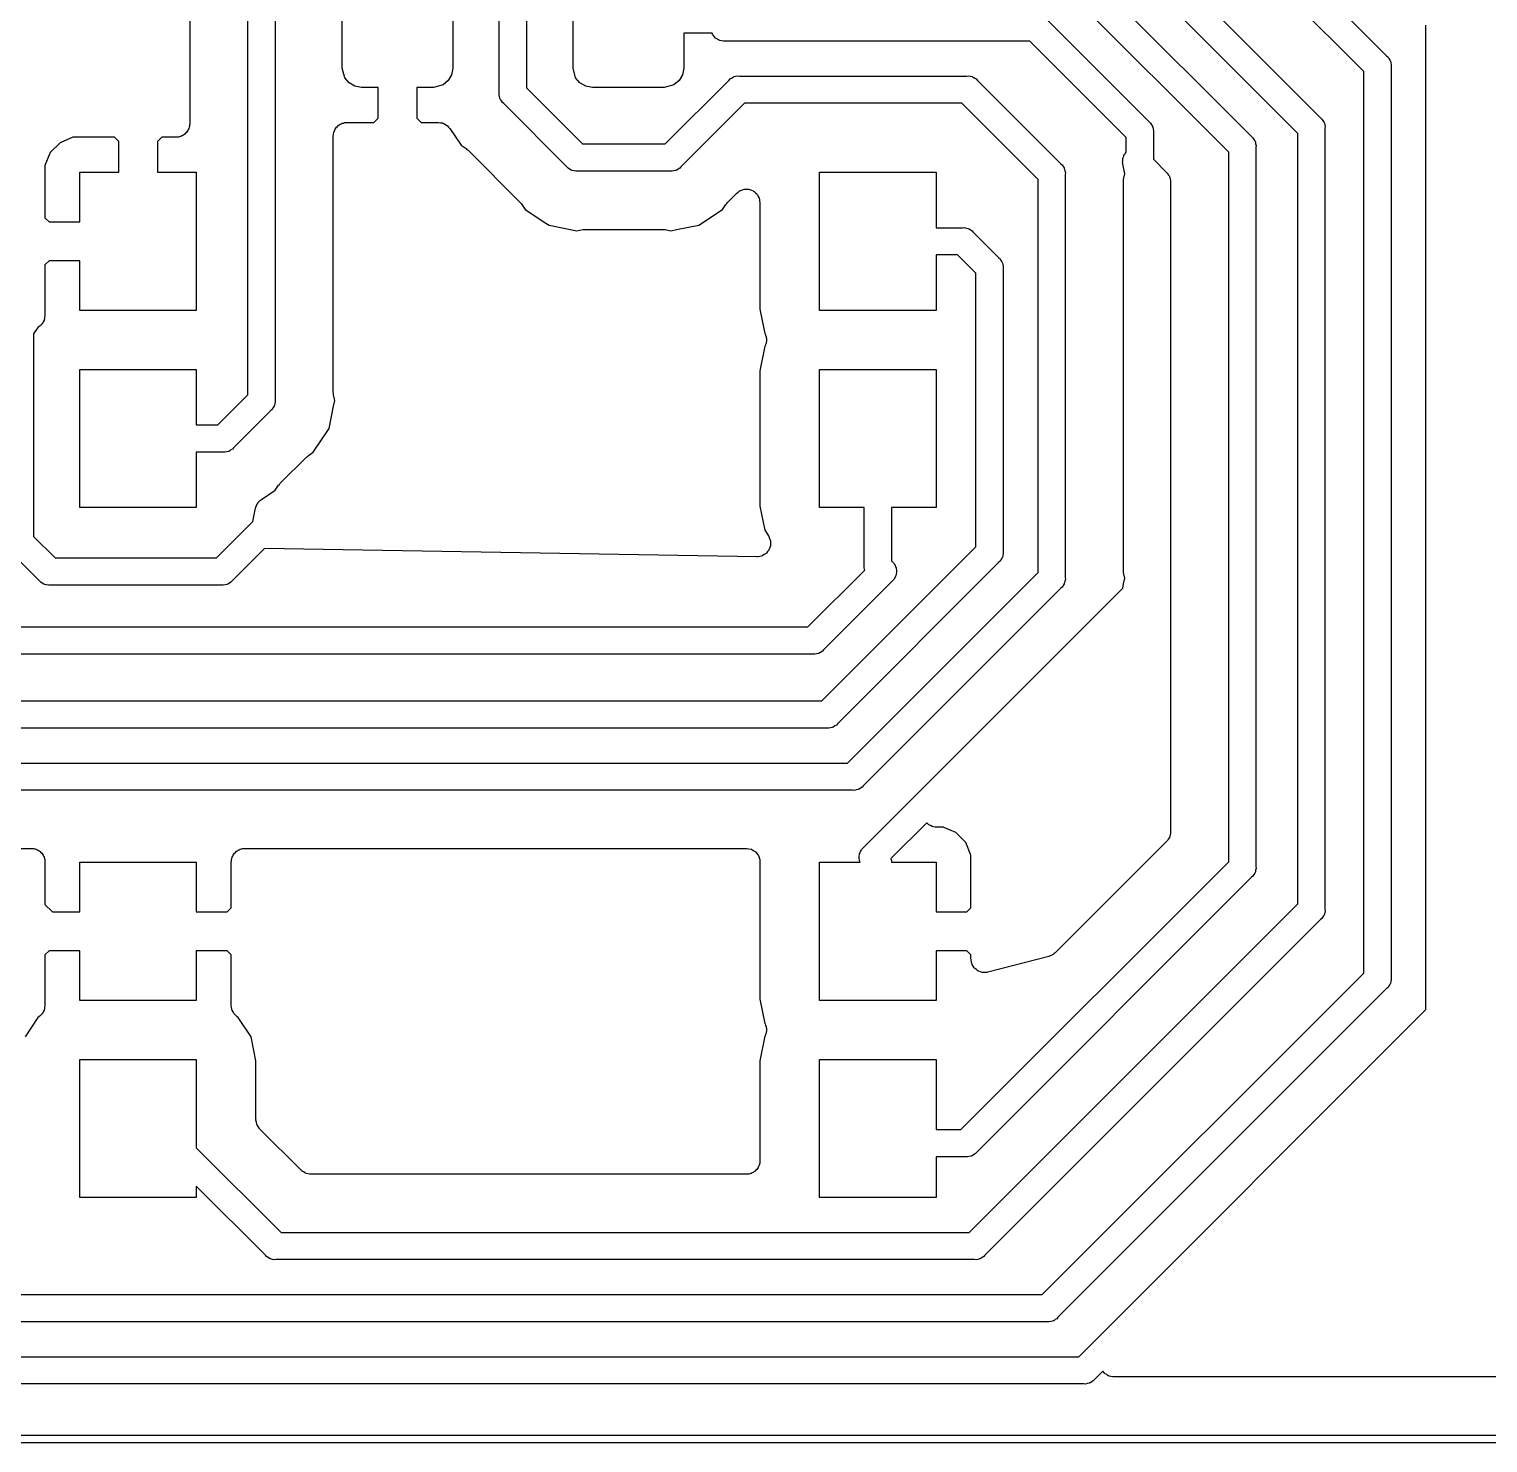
# Model space of a CAD drawing. Extents: x 81 to 161, y -172 to -32.
# Drawn here: x 113.4 to 132.19, y -172.13 to -153.92 of the extents above; entities that cross this region are included whole.
import ezdxf

# ---------------------------------------------------------------- set-up
doc = ezdxf.new("R2010")
doc.units = 0
doc.header["$MEASUREMENT"] = 0
doc.layers.add('BLACK', color=7, linetype='CONTINUOUS')

msp = doc.modelspace()

# ---------------------------------------------------------------- linework, layer by layer
at = {"layer": 'BLACK', "linetype": 'CONTINUOUS'}
for p, q in [((119.459, -154.742), (119.459, -143.391)), ((119.809, -143.455), (119.809, -154.677)), ((116.221, -157.719), (116.221, -152.281)), ((116.57, -152.345), (116.57, -158.697)), ((115.471, -152.518), (115.471, -155.139)), ((129.398, -152.772), (130.89, -154.265)), ((126.825, -152.98), (129.15, -155.305)), ((127.973, -152.997), (130.039, -155.063)), ((130.597, -154.466), (129.104, -152.974)), ((117.434, -154.422), (117.434, -153.172)), ((118.859, -153.172), (118.859, -154.422)), ((120.409, -154.422), (120.409, -153.172)), ((128.857, -155.507), (126.624, -153.273)), ((129.746, -155.264), (127.68, -153.198)), ((126.494, -153.78), (127.829, -155.115)), ((131.397, -166.552), (131.397, -153.869)), ((122.199, -153.972), (121.834, -153.972)), ((121.834, -153.972), (121.834, -154.422)), ((122.205, -153.987), (122.199, -153.972)), ((122.244, -154.035), (122.205, -153.987)), ((122.298, -154.065), (122.244, -154.035)), ((122.343, -154.074), (122.298, -154.065)), ((122.532, -154.074), (122.343, -154.074)), ((122.54, -154.076), (122.532, -154.074)), ((122.563, -154.074), (122.54, -154.076)), ((126.292, -154.074), (122.563, -154.074)), ((127.536, -155.317), (126.292, -154.074)), ((130.89, -154.265), (130.908, -154.28)), ((130.908, -154.28), (130.92, -154.3)), ((117.467, -154.547), (117.434, -154.422)), ((118.859, -154.422), (118.844, -154.508)), ((120.442, -154.547), (120.409, -154.422)), ((121.834, -154.422), (121.819, -154.508)), ((130.597, -166.082), (130.597, -154.466)), ((130.92, -154.3), (130.933, -154.319)), ((130.933, -154.319), (130.935, -154.326)), ((130.935, -154.326), (130.939, -154.333)), ((130.939, -154.333), (130.943, -154.356)), ((130.943, -154.356), (130.949, -154.379)), ((130.949, -154.379), (130.947, -154.402)), ((130.947, -154.402), (130.947, -166.146)), ((117.523, -154.614), (117.467, -154.547)), ((117.598, -154.657), (117.523, -154.614)), ((117.684, -154.672), (117.598, -154.657)), ((118.734, -154.639), (118.609, -154.672)), ((118.801, -154.583), (118.734, -154.639)), ((118.844, -154.508), (118.801, -154.583)), ((120.498, -154.614), (120.442, -154.547)), ((120.573, -154.657), (120.498, -154.614)), ((120.659, -154.672), (120.573, -154.657)), ((121.709, -154.639), (121.584, -154.672)), ((121.596, -155.4), (122.416, -154.58)), ((121.776, -154.583), (121.709, -154.639)), ((121.819, -154.508), (121.776, -154.583)), ((122.416, -154.58), (122.431, -154.562)), ((122.431, -154.562), (122.451, -154.551)), ((122.451, -154.551), (122.47, -154.537)), ((122.47, -154.537), (122.477, -154.535)), ((122.477, -154.535), (122.484, -154.532)), ((122.484, -154.532), (122.507, -154.528)), ((122.507, -154.528), (122.529, -154.522)), ((122.529, -154.522), (122.553, -154.524)), ((122.553, -154.524), (125.481, -154.524)), ((125.481, -154.524), (125.504, -154.522)), ((125.504, -154.522), (125.526, -154.528)), ((125.526, -154.528), (125.549, -154.532)), ((125.549, -154.532), (125.556, -154.535)), ((125.556, -154.535), (125.564, -154.537)), ((125.564, -154.537), (125.583, -154.551)), ((125.583, -154.551), (125.603, -154.562)), ((125.603, -154.562), (125.618, -154.58)), ((125.618, -154.58), (126.692, -155.655)), ((117.896, -154.672), (117.684, -154.672)), ((117.896, -155.068), (117.896, -154.672)), ((118.609, -154.672), (118.396, -154.672)), ((118.396, -154.672), (118.396, -155.068)), ((119.457, -154.765), (119.459, -154.742)), ((119.463, -154.787), (119.457, -154.765)), ((119.467, -154.81), (119.463, -154.787)), ((119.471, -154.817), (119.467, -154.81)), ((119.473, -154.825), (119.471, -154.817)), ((119.486, -154.844), (119.473, -154.825)), ((119.498, -154.864), (119.486, -154.844)), ((119.809, -154.677), (120.532, -155.4)), ((121.584, -154.672), (120.659, -154.672)), ((119.516, -154.879), (119.498, -154.864)), ((120.33, -155.693), (119.516, -154.879)), ((122.617, -154.874), (121.798, -155.693)), ((125.416, -154.874), (122.617, -154.874)), ((126.399, -155.856), (125.416, -154.874)), ((115.452, -155.213), (115.447, -155.227)), ((115.46, -155.199), (115.452, -155.213)), ((115.463, -155.184), (115.46, -155.199)), ((115.468, -155.17), (115.463, -155.184)), ((115.471, -155.139), (115.468, -155.155)), ((115.468, -155.155), (115.468, -155.17)), ((117.339, -155.224), (117.344, -155.209)), ((117.344, -155.209), (117.354, -155.198)), ((117.354, -155.198), (117.361, -155.185)), ((117.361, -155.185), (117.373, -155.175)), ((117.373, -155.175), (117.383, -155.163)), ((117.383, -155.163), (117.396, -155.155)), ((117.396, -155.155), (117.408, -155.145)), ((117.408, -155.145), (117.422, -155.14)), ((117.422, -155.14), (117.436, -155.133)), ((117.436, -155.133), (117.451, -155.13)), ((117.451, -155.13), (117.465, -155.125)), ((117.465, -155.125), (117.48, -155.125)), ((117.48, -155.125), (117.495, -155.122)), ((117.495, -155.122), (117.843, -155.122)), ((117.843, -155.122), (117.896, -155.068)), ((118.396, -155.068), (118.45, -155.122)), ((118.45, -155.122), (118.677, -155.122)), ((118.677, -155.122), (118.701, -155.126)), ((118.701, -155.126), (118.726, -155.129)), ((118.726, -155.129), (118.731, -155.132)), ((118.731, -155.132), (118.737, -155.133)), ((118.737, -155.133), (118.758, -155.145)), ((118.758, -155.145), (118.78, -155.156)), ((118.78, -155.156), (118.784, -155.16)), ((118.784, -155.16), (118.789, -155.163)), ((118.789, -155.163), (118.805, -155.182)), ((118.805, -155.182), (118.822, -155.2)), ((118.822, -155.2), (118.967, -155.416)), ((127.829, -155.115), (127.847, -155.13)), ((127.847, -155.13), (127.859, -155.151)), ((127.859, -155.151), (127.872, -155.17)), ((127.872, -155.17), (127.874, -155.177)), ((127.874, -155.177), (127.878, -155.184)), ((127.878, -155.184), (127.882, -155.207)), ((127.882, -155.207), (127.888, -155.229)), ((130.039, -155.063), (130.057, -155.078)), ((130.057, -155.078), (130.069, -155.098)), ((130.069, -155.098), (130.082, -155.117)), ((130.082, -155.117), (130.084, -155.124)), ((130.084, -155.124), (130.088, -155.131)), ((130.088, -155.131), (130.092, -155.154)), ((130.092, -155.154), (130.098, -155.176)), ((130.098, -155.176), (130.096, -155.199)), ((130.096, -155.199), (130.096, -165.256)), ((113.801, -155.383), (113.674, -155.51)), ((113.966, -155.314), (113.801, -155.383)), ((114.502, -155.314), (113.966, -155.314)), ((114.555, -155.368), (114.502, -155.314)), ((114.555, -155.764), (114.555, -155.368)), ((115.109, -155.314), (115.055, -155.368)), ((115.055, -155.368), (115.055, -155.764)), ((115.296, -155.314), (115.109, -155.314)), ((115.311, -155.312), (115.296, -155.314)), ((115.326, -155.312), (115.311, -155.312)), ((115.34, -155.307), (115.326, -155.312)), ((115.355, -155.304), (115.34, -155.307)), ((115.369, -155.296), (115.355, -155.304)), ((115.383, -155.291), (115.369, -155.296)), ((115.395, -155.281), (115.383, -155.291)), ((115.408, -155.274), (115.395, -155.281)), ((115.418, -155.262), (115.408, -155.274)), ((115.43, -155.252), (115.418, -155.262)), ((115.437, -155.239), (115.43, -155.252)), ((115.447, -155.227), (115.437, -155.239)), ((117.32, -155.297), (117.323, -155.282)), ((117.32, -158.596), (117.32, -155.297)), ((117.323, -155.267), (117.328, -155.252)), ((117.323, -155.282), (117.323, -155.267)), ((117.328, -155.252), (117.331, -155.237)), ((117.331, -155.237), (117.339, -155.224)), ((120.532, -155.4), (121.596, -155.4)), ((127.536, -155.504), (127.536, -155.317)), ((127.888, -155.229), (127.886, -155.252)), ((127.886, -155.252), (127.886, -155.596)), ((129.15, -155.305), (129.168, -155.32)), ((129.168, -155.32), (129.18, -155.34)), ((129.18, -155.34), (129.193, -155.359)), ((129.193, -155.359), (129.195, -155.367)), ((129.195, -155.367), (129.199, -155.373)), ((129.199, -155.373), (129.203, -155.396)), ((129.203, -155.396), (129.209, -155.419)), ((129.746, -165.192), (129.746, -155.264)), ((113.674, -155.51), (113.605, -155.675)), ((118.967, -155.416), (119.03, -155.458)), ((119.03, -155.458), (119.042, -155.47)), ((119.042, -155.47), (119.057, -155.48)), ((119.057, -155.48), (119.729, -156.152)), ((127.49, -155.594), (127.493, -155.585)), ((127.491, -155.615), (127.49, -155.594)), ((127.493, -155.585), (127.494, -155.576)), ((127.494, -155.576), (127.503, -155.557)), ((127.503, -155.557), (127.51, -155.537)), ((127.51, -155.537), (127.516, -155.529)), ((127.516, -155.529), (127.52, -155.521)), ((127.52, -155.521), (127.535, -155.506)), ((127.535, -155.506), (127.536, -155.504)), ((127.886, -155.596), (128.056, -155.766)), ((128.857, -164.647), (128.857, -155.507)), ((129.209, -155.419), (129.207, -155.442)), ((129.207, -155.442), (129.207, -164.711)), ((113.605, -155.675), (113.605, -156.351)), ((114.055, -156.404), (114.055, -155.764)), ((114.055, -155.764), (114.555, -155.764)), ((115.055, -155.764), (115.555, -155.764)), ((115.555, -155.764), (115.555, -157.544)), ((120.345, -155.711), (120.33, -155.693)), ((120.365, -155.723), (120.345, -155.711)), ((120.384, -155.736), (120.365, -155.723)), ((120.392, -155.738), (120.384, -155.736)), ((120.399, -155.742), (120.392, -155.738)), ((120.422, -155.746), (120.399, -155.742)), ((120.444, -155.752), (120.422, -155.746)), ((120.467, -155.75), (120.444, -155.752)), ((121.661, -155.75), (120.467, -155.75)), ((121.684, -155.752), (121.661, -155.75)), ((121.706, -155.746), (121.684, -155.752)), ((121.729, -155.742), (121.706, -155.746)), ((121.736, -155.738), (121.729, -155.742)), ((121.744, -155.736), (121.736, -155.738)), ((121.763, -155.723), (121.744, -155.736)), ((121.783, -155.711), (121.763, -155.723)), ((121.798, -155.693), (121.783, -155.711)), ((123.585, -157.544), (123.585, -155.764)), ((123.585, -155.764), (125.085, -155.764)), ((125.085, -155.764), (125.085, -156.48)), ((126.692, -155.655), (126.71, -155.67)), ((126.71, -155.67), (126.722, -155.69)), ((126.722, -155.69), (126.735, -155.709)), ((126.735, -155.709), (126.737, -155.716)), ((126.737, -155.716), (126.741, -155.723)), ((126.741, -155.723), (126.745, -155.746)), ((126.745, -155.746), (126.751, -155.769)), ((126.751, -155.769), (126.749, -155.792)), ((127.489, -155.636), (127.491, -155.615)), ((127.491, -155.646), (127.489, -155.636)), ((127.491, -155.655), (127.491, -155.646)), ((127.517, -155.784), (127.491, -155.655)), ((127.502, -155.858), (127.517, -155.784)), ((128.056, -155.766), (128.06, -155.772)), ((128.06, -155.772), (128.066, -155.777)), ((128.066, -155.777), (128.077, -155.797)), ((126.399, -160.922), (126.399, -155.856)), ((126.749, -155.792), (126.749, -160.987)), ((127.499, -155.892), (127.502, -155.875)), ((127.499, -160.886), (127.499, -155.892)), ((127.502, -155.875), (127.502, -155.858)), ((128.077, -155.797), (128.091, -155.816)), ((128.091, -155.816), (128.093, -155.823)), ((128.093, -155.823), (128.096, -155.83)), ((128.096, -155.83), (128.1, -155.853)), ((128.1, -155.853), (128.106, -155.875)), ((128.106, -155.875), (128.106, -155.882)), ((128.106, -155.882), (128.107, -155.89)), ((128.107, -155.89), (128.107, -164.263)), ((119.729, -156.152), (119.739, -156.167)), ((122.389, -156.167), (122.399, -156.152)), ((122.399, -156.152), (122.519, -156.033)), ((122.519, -156.033), (122.537, -156.02)), ((122.537, -156.02), (122.555, -156.005)), ((122.555, -156.005), (122.562, -156.003)), ((122.562, -156.003), (122.568, -155.998)), ((122.568, -155.998), (122.591, -155.992)), ((122.591, -155.992), (122.612, -155.984)), ((122.612, -155.984), (122.62, -155.984)), ((122.62, -155.984), (122.627, -155.982)), ((122.627, -155.982), (122.65, -155.984)), ((122.65, -155.984), (122.673, -155.984)), ((122.673, -155.984), (122.68, -155.987)), ((122.68, -155.987), (122.688, -155.988)), ((122.688, -155.988), (122.708, -155.997)), ((122.708, -155.997), (122.73, -156.005)), ((122.73, -156.005), (122.736, -156.01)), ((122.736, -156.01), (122.743, -156.013)), ((122.743, -156.013), (122.759, -156.03)), ((122.759, -156.03), (122.776, -156.044)), ((122.776, -156.044), (122.78, -156.051)), ((122.78, -156.051), (122.786, -156.056)), ((122.786, -156.056), (122.795, -156.077)), ((122.795, -156.077), (122.807, -156.097)), ((122.807, -156.097), (122.808, -156.104)), ((122.808, -156.104), (122.811, -156.111)), ((122.811, -156.111), (122.813, -156.134)), ((122.813, -156.134), (122.817, -156.157)), ((122.817, -156.157), (122.817, -157.527)), ((119.739, -156.167), (119.751, -156.179)), ((119.751, -156.179), (119.793, -156.242)), ((119.793, -156.242), (120.057, -156.418)), ((122.029, -156.446), (122.335, -156.242)), ((122.335, -156.242), (122.377, -156.179)), ((122.377, -156.179), (122.389, -156.167)), ((113.605, -156.351), (113.659, -156.404)), ((113.659, -156.404), (114.055, -156.404)), ((120.057, -156.418), (120.099, -156.446)), ((120.099, -156.446), (120.459, -156.518)), ((120.459, -156.518), (120.534, -156.503)), ((120.534, -156.503), (120.551, -156.503)), ((120.551, -156.503), (120.568, -156.5)), ((120.568, -156.5), (121.56, -156.5)), ((121.56, -156.5), (121.577, -156.503)), ((121.577, -156.503), (121.594, -156.503)), ((121.594, -156.503), (121.668, -156.518)), ((121.668, -156.518), (121.743, -156.503)), ((121.743, -156.503), (122.029, -156.446)), ((125.085, -156.48), (125.428, -156.48)), ((125.428, -156.48), (125.451, -156.477)), ((125.451, -156.477), (125.473, -156.483)), ((125.473, -156.483), (125.496, -156.488)), ((125.496, -156.488), (125.503, -156.491)), ((125.503, -156.491), (125.511, -156.493)), ((125.511, -156.493), (125.53, -156.507)), ((125.53, -156.507), (125.55, -156.518)), ((125.55, -156.518), (125.565, -156.536)), ((125.565, -156.536), (125.892, -156.864)), ((113.659, -156.904), (113.605, -156.958)), ((114.055, -156.904), (113.659, -156.904)), ((114.055, -157.544), (114.055, -156.904)), ((125.363, -156.829), (125.085, -156.829)), ((125.085, -156.829), (125.085, -157.544)), ((125.599, -157.065), (125.363, -156.829)), ((125.892, -156.864), (125.91, -156.879)), ((125.91, -156.879), (125.922, -156.899)), ((125.922, -156.899), (125.935, -156.918)), ((113.605, -156.958), (113.605, -157.61)), ((125.599, -160.59), (125.599, -157.065)), ((125.935, -156.918), (125.937, -156.925)), ((125.937, -156.925), (125.941, -156.932)), ((125.941, -156.932), (125.945, -156.955)), ((125.945, -156.955), (125.951, -156.978)), ((125.951, -156.978), (125.949, -157.001)), ((125.949, -157.001), (125.949, -160.655)), ((113.596, -157.664), (113.595, -157.669)), ((113.599, -157.659), (113.596, -157.664)), ((113.601, -157.634), (113.599, -157.659)), ((113.605, -157.61), (113.601, -157.634)), ((115.555, -157.544), (114.055, -157.544)), ((122.817, -157.527), (122.88, -157.842)), ((125.085, -157.544), (123.585, -157.544)), ((113.515, -157.764), (113.459, -157.847)), ((113.459, -157.847), (113.459, -160.456)), ((113.528, -157.755), (113.515, -157.764)), ((113.546, -157.738), (113.528, -157.755)), ((113.565, -157.722), (113.546, -157.738)), ((113.567, -157.717), (113.565, -157.722)), ((113.572, -157.713), (113.567, -157.717)), ((113.583, -157.691), (113.572, -157.713)), ((113.595, -157.669), (113.583, -157.691)), ((116.221, -157.958), (116.221, -157.719)), ((116.221, -157.719), (116.221, -157.719)), ((122.88, -157.842), (122.884, -157.847)), ((122.884, -157.847), (122.889, -157.865)), ((116.221, -158.632), (116.221, -157.958)), ((116.221, -157.958), (116.221, -157.958)), ((122.88, -158.007), (122.817, -158.322)), ((122.884, -158.002), (122.88, -158.007)), ((122.889, -157.984), (122.884, -158.002)), ((122.889, -157.865), (122.897, -157.883)), ((122.897, -157.966), (122.889, -157.984)), ((122.897, -157.883), (122.898, -157.894)), ((122.898, -157.955), (122.897, -157.966)), ((122.898, -157.894), (122.901, -157.905)), ((122.901, -157.944), (122.898, -157.955)), ((122.901, -157.905), (122.9, -157.924)), ((122.9, -157.924), (122.901, -157.944)), ((114.055, -160.084), (114.055, -158.304)), ((114.055, -158.304), (115.555, -158.304)), ((115.555, -158.304), (115.555, -159.019)), ((122.817, -158.322), (122.817, -160.067)), ((123.585, -160.084), (123.585, -158.304)), ((123.585, -158.304), (125.085, -158.304)), ((125.085, -158.304), (125.085, -160.084)), ((117.323, -158.613), (117.32, -158.596)), ((115.833, -159.019), (116.221, -158.632)), ((116.557, -158.78), (116.543, -158.799)), ((116.559, -158.772), (116.557, -158.78)), ((116.562, -158.765), (116.559, -158.772)), ((116.567, -158.742), (116.562, -158.765)), ((116.573, -158.72), (116.567, -158.742)), ((116.57, -158.697), (116.573, -158.72)), ((117.267, -159.065), (117.324, -158.779)), ((117.324, -158.63), (117.323, -158.613)), ((117.339, -158.705), (117.324, -158.63)), ((117.324, -158.779), (117.339, -158.705)), ((117.324, -158.779), (117.324, -158.779)), ((116.514, -158.834), (116.035, -159.313)), ((116.532, -158.819), (116.514, -158.834)), ((116.543, -158.799), (116.532, -158.819)), ((115.555, -159.019), (115.833, -159.019)), ((117.062, -159.371), (117.267, -159.065)), ((115.981, -159.356), (115.973, -159.358)), ((116, -159.342), (115.981, -159.356)), ((116.02, -159.331), (116, -159.342)), ((116.035, -159.313), (116.02, -159.331)), ((115.898, -159.369), (115.555, -159.369)), ((115.555, -159.369), (115.555, -160.084)), ((115.921, -159.372), (115.898, -159.369)), ((115.943, -159.366), (115.921, -159.372)), ((115.966, -159.361), (115.943, -159.366)), ((115.973, -159.358), (115.966, -159.361)), ((116.636, -159.772), (116.973, -159.435)), ((116.973, -159.435), (116.987, -159.425)), ((116.987, -159.425), (116.999, -159.413)), ((116.999, -159.413), (117.062, -159.371)), ((116.393, -159.981), (116.572, -159.861)), ((116.572, -159.861), (116.614, -159.798)), ((116.614, -159.798), (116.626, -159.786)), ((116.626, -159.786), (116.636, -159.772)), ((115.555, -160.084), (114.055, -160.084)), ((116.284, -160.265), (116.319, -160.093)), ((116.319, -160.093), (116.321, -160.085)), ((116.321, -160.085), (116.322, -160.078)), ((116.322, -160.078), (116.332, -160.057)), ((116.332, -160.057), (116.341, -160.036)), ((116.341, -160.036), (116.346, -160.03)), ((116.346, -160.03), (116.349, -160.023)), ((116.349, -160.023), (116.366, -160.007)), ((116.366, -160.007), (116.381, -159.99)), ((116.381, -159.99), (116.387, -159.987)), ((116.387, -159.987), (116.393, -159.981)), ((122.817, -160.067), (122.879, -160.377)), ((124.161, -160.084), (123.585, -160.084)), ((124.161, -160.835), (124.161, -160.084)), ((125.085, -160.084), (124.51, -160.084)), ((124.51, -160.084), (124.51, -160.771)), ((115.815, -160.734), (116.284, -160.265)), ((113.459, -160.456), (113.737, -160.734)), ((122.879, -160.377), (122.926, -160.447)), ((122.926, -160.447), (122.929, -160.454)), ((122.929, -160.454), (122.933, -160.459)), ((122.933, -160.459), (122.941, -160.481)), ((122.941, -160.481), (122.95, -160.503)), ((113.536, -161.027), (113.166, -160.657)), ((116.432, -160.612), (116.017, -161.027)), ((122.777, -160.719), (116.432, -160.612)), ((122.901, -160.671), (122.895, -160.675)), ((122.915, -160.652), (122.901, -160.671)), ((122.93, -160.634), (122.915, -160.652)), ((122.933, -160.627), (122.93, -160.634)), ((122.937, -160.622), (122.933, -160.627)), ((122.944, -160.599), (122.937, -160.622)), ((122.952, -160.577), (122.944, -160.599)), ((122.95, -160.503), (122.951, -160.51)), ((122.951, -160.51), (122.953, -160.517)), ((122.954, -160.563), (122.952, -160.57)), ((122.952, -160.57), (122.952, -160.577)), ((122.953, -160.517), (122.953, -160.54)), ((122.953, -160.54), (122.954, -160.563)), ((123.614, -162.576), (125.599, -160.59)), ((125.949, -160.655), (125.951, -160.678)), ((113.737, -160.734), (115.815, -160.734)), ((122.784, -160.718), (122.777, -160.719)), ((122.792, -160.719), (122.784, -160.718)), ((122.814, -160.713), (122.792, -160.719)), ((122.837, -160.71), (122.814, -160.713)), ((122.844, -160.706), (122.837, -160.71)), ((122.851, -160.704), (122.844, -160.706)), ((122.87, -160.691), (122.851, -160.704)), ((122.89, -160.68), (122.87, -160.691)), ((122.895, -160.675), (122.89, -160.68)), ((125.892, -160.792), (123.816, -162.869)), ((124.158, -160.858), (124.161, -160.835)), ((124.164, -160.881), (124.158, -160.858)), ((124.51, -160.771), (124.534, -160.794)), ((124.534, -160.794), (124.534, -160.794)), ((124.534, -160.794), (124.545, -160.805)), ((124.545, -160.805), (124.551, -160.819)), ((124.551, -160.819), (124.56, -160.831)), ((124.56, -160.831), (124.564, -160.846)), ((124.564, -160.846), (124.571, -160.861)), ((125.91, -160.777), (125.892, -160.792)), ((125.922, -160.757), (125.91, -160.777)), ((125.935, -160.738), (125.922, -160.757)), ((125.937, -160.73), (125.935, -160.738)), ((125.941, -160.724), (125.937, -160.73)), ((125.945, -160.701), (125.941, -160.724)), ((125.951, -160.678), (125.945, -160.701)), ((113.551, -161.045), (113.536, -161.027)), ((113.571, -161.057), (113.551, -161.045)), ((116.002, -161.045), (115.982, -161.057)), ((116.017, -161.027), (116.002, -161.045)), ((123.435, -161.623), (124.166, -160.892)), ((124.534, -161.019), (123.637, -161.916)), ((123.945, -163.376), (126.399, -160.922)), ((124.166, -160.892), (124.164, -160.881)), ((124.545, -161.008), (124.534, -161.019)), ((124.534, -161.019), (124.534, -161.019)), ((124.551, -160.994), (124.545, -161.008)), ((124.56, -160.982), (124.551, -160.994)), ((124.564, -160.967), (124.56, -160.982)), ((124.571, -160.952), (124.564, -160.967)), ((124.571, -160.861), (124.572, -160.876)), ((124.572, -160.937), (124.571, -160.952)), ((124.572, -160.876), (124.576, -160.891)), ((124.576, -160.922), (124.572, -160.937)), ((124.576, -160.891), (124.575, -160.907)), ((124.575, -160.907), (124.576, -160.922)), ((126.745, -161.032), (126.741, -161.055)), ((126.751, -161.01), (126.745, -161.032)), ((126.749, -160.987), (126.751, -161.01)), ((127.502, -160.903), (127.499, -160.886)), ((127.502, -160.92), (127.502, -160.903)), ((127.517, -160.994), (127.502, -160.92)), ((127.502, -161.068), (127.517, -160.994)), ((113.59, -161.07), (113.571, -161.057)), ((113.597, -161.072), (113.59, -161.07)), ((113.604, -161.076), (113.597, -161.072)), ((113.627, -161.08), (113.604, -161.076)), ((113.65, -161.086), (113.627, -161.08)), ((113.673, -161.084), (113.65, -161.086)), ((115.88, -161.084), (113.673, -161.084)), ((115.903, -161.086), (115.88, -161.084)), ((115.925, -161.08), (115.903, -161.086)), ((115.948, -161.076), (115.925, -161.08)), ((115.955, -161.072), (115.948, -161.076)), ((115.963, -161.07), (115.955, -161.072)), ((115.982, -161.057), (115.963, -161.07)), ((124.137, -164.479), (127.491, -161.125)), ((126.692, -161.123), (124.147, -163.669)), ((126.71, -161.108), (126.692, -161.123)), ((126.722, -161.088), (126.71, -161.108)), ((126.735, -161.069), (126.722, -161.088)), ((126.737, -161.062), (126.735, -161.069)), ((126.741, -161.055), (126.737, -161.062)), ((127.491, -161.125), (127.502, -161.068)), ((127.502, -161.068), (127.502, -161.068)), ((105.736, -161.623), (123.435, -161.623)), ((123.5, -161.973), (105.672, -161.973)), ((123.523, -161.975), (123.5, -161.973)), ((123.545, -161.969), (123.523, -161.975)), ((123.568, -161.965), (123.545, -161.969)), ((123.575, -161.961), (123.568, -161.965)), ((123.583, -161.959), (123.575, -161.961)), ((123.602, -161.946), (123.583, -161.959)), ((123.622, -161.934), (123.602, -161.946)), ((123.637, -161.916), (123.622, -161.934)), ((105.558, -162.576), (123.614, -162.576)), ((123.679, -162.925), (105.493, -162.925)), ((123.702, -162.928), (123.679, -162.925)), ((123.724, -162.922), (123.702, -162.928)), ((123.747, -162.917), (123.724, -162.922)), ((123.754, -162.914), (123.747, -162.917)), ((123.761, -162.912), (123.754, -162.914)), ((123.78, -162.898), (123.761, -162.912)), ((123.801, -162.887), (123.78, -162.898)), ((123.816, -162.869), (123.801, -162.887)), ((105.226, -163.376), (123.945, -163.376)), ((124.147, -163.669), (124.132, -163.687)), ((124.01, -163.726), (105.161, -163.726)), ((124.033, -163.728), (124.01, -163.726)), ((124.056, -163.722), (124.033, -163.728)), ((124.079, -163.717), (124.056, -163.722)), ((124.085, -163.714), (124.079, -163.717)), ((124.093, -163.712), (124.085, -163.714)), ((124.112, -163.698), (124.093, -163.712)), ((124.132, -163.687), (124.112, -163.698)), ((124.966, -164.145), (124.505, -164.607)), ((124.967, -164.146), (124.966, -164.145)), ((124.982, -164.164), (124.967, -164.146)), ((124.989, -164.167), (124.982, -164.164)), ((124.994, -164.173), (124.989, -164.167)), ((125.015, -164.183), (124.994, -164.173)), ((125.035, -164.194), (125.015, -164.183)), ((125.042, -164.195), (125.035, -164.194)), ((125.049, -164.199), (125.042, -164.195)), ((125.072, -164.201), (125.049, -164.199)), ((125.094, -164.204), (125.072, -164.201)), ((125.175, -164.204), (125.094, -164.204)), ((125.34, -164.273), (125.175, -164.204)), ((125.467, -164.4), (125.34, -164.273)), ((125.535, -164.565), (125.467, -164.4)), ((128.056, -164.387), (126.621, -165.822)), ((128.06, -164.381), (128.056, -164.387)), ((128.066, -164.376), (128.06, -164.381)), ((128.077, -164.356), (128.066, -164.376)), ((128.091, -164.337), (128.077, -164.356)), ((128.093, -164.33), (128.091, -164.337)), ((128.096, -164.323), (128.093, -164.33)), ((128.1, -164.301), (128.096, -164.323)), ((128.106, -164.279), (128.1, -164.301)), ((128.107, -164.263), (128.106, -164.271)), ((128.106, -164.271), (128.106, -164.279)), ((105.262, -164.476), (113.43, -164.476)), ((113.43, -164.476), (113.446, -164.478)), ((113.446, -164.478), (113.461, -164.478)), ((113.461, -164.478), (113.475, -164.483)), ((113.475, -164.483), (113.49, -164.486)), ((113.49, -164.486), (113.504, -164.494)), ((113.504, -164.494), (113.518, -164.499)), ((113.518, -164.499), (113.53, -164.509)), ((113.53, -164.509), (113.543, -164.516)), ((113.543, -164.516), (113.553, -164.528)), ((113.553, -164.528), (113.565, -164.538)), ((113.565, -164.538), (113.572, -164.551)), ((113.572, -164.551), (113.582, -164.563)), ((113.582, -164.563), (113.587, -164.577)), ((113.587, -164.577), (113.595, -164.591)), ((113.595, -164.591), (113.598, -164.606)), ((113.598, -164.606), (113.603, -164.62)), ((116.008, -164.62), (116.013, -164.606)), ((116.013, -164.606), (116.016, -164.591)), ((116.016, -164.591), (116.024, -164.577)), ((116.024, -164.577), (116.029, -164.563)), ((116.029, -164.563), (116.039, -164.551)), ((116.039, -164.551), (116.046, -164.538)), ((116.046, -164.538), (116.058, -164.528)), ((116.058, -164.528), (116.068, -164.516)), ((116.068, -164.516), (116.081, -164.509)), ((116.081, -164.509), (116.093, -164.499)), ((116.093, -164.499), (116.107, -164.494)), ((116.107, -164.494), (116.121, -164.486)), ((116.121, -164.486), (116.136, -164.483)), ((116.136, -164.483), (116.15, -164.478)), ((116.15, -164.478), (116.165, -164.478)), ((116.165, -164.478), (116.18, -164.476)), ((116.18, -164.476), (122.643, -164.476)), ((122.643, -164.476), (122.645, -164.476)), ((122.645, -164.476), (122.647, -164.476)), ((122.647, -164.476), (122.675, -164.481)), ((122.675, -164.481), (122.703, -164.486)), ((122.703, -164.486), (122.705, -164.487)), ((122.705, -164.487), (122.707, -164.487)), ((122.707, -164.487), (122.731, -164.502)), ((122.731, -164.502), (122.756, -164.516)), ((122.756, -164.516), (122.757, -164.518)), ((122.757, -164.518), (122.759, -164.519)), ((122.759, -164.519), (122.776, -164.541)), ((122.776, -164.541), (122.795, -164.563)), ((122.795, -164.563), (122.795, -164.565)), ((122.795, -164.565), (122.797, -164.566)), ((122.797, -164.566), (122.805, -164.592)), ((122.805, -164.592), (122.807, -164.595)), ((122.807, -164.595), (122.807, -164.598)), ((122.807, -164.598), (122.816, -164.62)), ((124.095, -164.577), (124.099, -164.561)), ((124.096, -164.592), (124.095, -164.577)), ((124.095, -164.607), (124.096, -164.592)), ((124.099, -164.623), (124.095, -164.607)), ((124.099, -164.561), (124.1, -164.546)), ((124.1, -164.546), (124.107, -164.532)), ((124.107, -164.532), (124.111, -164.517)), ((124.111, -164.517), (124.12, -164.504)), ((124.12, -164.504), (124.126, -164.49)), ((124.126, -164.49), (124.137, -164.479)), ((124.137, -164.479), (124.137, -164.479)), ((124.505, -164.607), (124.507, -164.618)), ((125.535, -165.241), (125.535, -164.565)), ((113.603, -164.62), (113.603, -164.635)), ((113.603, -164.635), (113.605, -164.651)), ((113.605, -164.651), (113.605, -165.197)), ((114.055, -165.294), (114.055, -164.654)), ((114.055, -164.654), (115.555, -164.654)), ((115.555, -164.654), (115.555, -165.294)), ((116.005, -164.651), (116.008, -164.635)), ((116.005, -165.241), (116.005, -164.651)), ((116.008, -164.635), (116.008, -164.62)), ((122.816, -164.62), (122.816, -164.622)), ((122.816, -164.622), (122.816, -164.624)), ((122.816, -164.624), (122.816, -164.645)), ((122.816, -164.645), (122.817, -164.654)), ((122.817, -164.654), (122.817, -166.417)), ((123.585, -166.434), (123.585, -164.654)), ((123.585, -164.654), (124.108, -164.654)), ((124.1, -164.638), (124.099, -164.623)), ((124.107, -164.652), (124.1, -164.638)), ((124.108, -164.654), (124.107, -164.652)), ((124.507, -164.618), (124.513, -164.64)), ((124.513, -164.64), (124.511, -164.654)), ((124.511, -164.654), (125.085, -164.654)), ((125.085, -164.654), (125.085, -165.294)), ((125.404, -168.1), (128.857, -164.647)), ((129.193, -164.794), (129.18, -164.813)), ((129.195, -164.787), (129.193, -164.794)), ((129.199, -164.78), (129.195, -164.787)), ((129.203, -164.757), (129.199, -164.78)), ((129.209, -164.734), (129.203, -164.757)), ((129.207, -164.711), (129.209, -164.734)), ((129.15, -164.848), (125.605, -168.393)), ((129.168, -164.833), (129.15, -164.848)), ((129.18, -164.813), (129.168, -164.833)), ((113.605, -165.197), (113.703, -165.294)), ((113.703, -165.294), (114.055, -165.294)), ((115.555, -165.294), (115.952, -165.294)), ((115.952, -165.294), (116.005, -165.241)), ((125.085, -165.294), (125.482, -165.294)), ((125.482, -165.294), (125.535, -165.241)), ((125.513, -169.425), (129.746, -165.192)), ((130.069, -165.358), (130.057, -165.378)), ((130.082, -165.339), (130.069, -165.358)), ((130.084, -165.332), (130.082, -165.339)), ((130.088, -165.325), (130.084, -165.332)), ((130.092, -165.302), (130.088, -165.325)), ((130.098, -165.279), (130.092, -165.302)), ((130.096, -165.256), (130.098, -165.279)), ((130.039, -165.393), (125.715, -169.718)), ((130.057, -165.378), (130.039, -165.393)), ((113.659, -165.794), (113.605, -165.848)), ((113.605, -165.848), (113.605, -166.5)), ((114.055, -165.794), (113.659, -165.794)), ((114.055, -166.434), (114.055, -165.794)), ((115.952, -165.794), (115.555, -165.794)), ((115.555, -165.794), (115.555, -166.434)), ((116.005, -165.848), (115.952, -165.794)), ((116.005, -166.5), (116.005, -165.848)), ((125.482, -165.794), (125.085, -165.794)), ((125.085, -165.794), (125.085, -166.434)), ((125.535, -165.848), (125.482, -165.794)), ((125.535, -165.901), (125.535, -165.848)), ((125.537, -165.907), (125.535, -165.901)), ((125.536, -165.914), (125.537, -165.907)), ((125.542, -165.937), (125.536, -165.914)), ((126.54, -165.868), (125.754, -166.07)), ((126.555, -165.861), (126.54, -165.868)), ((126.571, -165.857), (126.555, -165.861)), ((126.583, -165.849), (126.571, -165.857)), ((126.596, -165.843), (126.583, -165.849)), ((126.607, -165.832), (126.596, -165.843)), ((126.621, -165.822), (126.607, -165.832)), ((125.546, -165.961), (125.542, -165.937)), ((125.549, -165.966), (125.546, -165.961)), ((125.551, -165.973), (125.549, -165.966)), ((125.565, -165.993), (125.551, -165.973)), ((125.576, -166.013), (125.565, -165.993)), ((125.582, -166.018), (125.576, -166.013)), ((125.586, -166.023), (125.582, -166.018)), ((125.605, -166.037), (125.586, -166.023)), ((125.623, -166.052), (125.605, -166.037)), ((125.629, -166.055), (125.623, -166.052)), ((125.635, -166.059), (125.629, -166.055)), ((125.658, -166.065), (125.635, -166.059)), ((125.68, -166.073), (125.658, -166.065)), ((125.687, -166.073), (125.68, -166.073)), ((125.693, -166.075), (125.687, -166.073)), ((125.717, -166.073), (125.693, -166.075)), ((125.741, -166.073), (125.717, -166.073)), ((125.747, -166.071), (125.741, -166.073)), ((125.754, -166.07), (125.747, -166.071)), ((126.454, -170.225), (130.597, -166.082)), ((130.89, -166.283), (126.656, -170.518)), ((130.908, -166.268), (130.89, -166.283)), ((130.92, -166.248), (130.908, -166.268)), ((130.933, -166.229), (130.92, -166.248)), ((130.935, -166.222), (130.933, -166.229)), ((130.939, -166.215), (130.935, -166.222)), ((130.943, -166.192), (130.939, -166.215)), ((130.949, -166.169), (130.943, -166.192)), ((130.947, -166.146), (130.949, -166.169)), ((115.555, -166.434), (114.055, -166.434)), ((122.817, -166.417), (122.88, -166.732)), ((125.085, -166.434), (123.585, -166.434)), ((113.515, -166.654), (113.349, -166.902)), ((113.528, -166.645), (113.515, -166.654)), ((113.546, -166.628), (113.528, -166.645)), ((113.565, -166.612), (113.546, -166.628)), ((113.567, -166.607), (113.565, -166.612)), ((113.572, -166.603), (113.567, -166.607)), ((113.583, -166.581), (113.572, -166.603)), ((113.595, -166.559), (113.583, -166.581)), ((113.596, -166.554), (113.595, -166.559)), ((113.599, -166.549), (113.596, -166.554)), ((113.601, -166.524), (113.599, -166.549)), ((113.605, -166.5), (113.601, -166.524)), ((116.01, -166.524), (116.005, -166.5)), ((116.012, -166.549), (116.01, -166.524)), ((116.015, -166.554), (116.012, -166.549)), ((116.016, -166.559), (116.015, -166.554)), ((116.028, -166.581), (116.016, -166.559)), ((116.039, -166.603), (116.028, -166.581)), ((116.044, -166.607), (116.039, -166.603)), ((116.046, -166.612), (116.044, -166.607)), ((116.065, -166.628), (116.046, -166.612)), ((116.083, -166.645), (116.065, -166.628)), ((116.096, -166.654), (116.083, -166.645)), ((116.262, -166.902), (116.096, -166.654)), ((126.924, -171.025), (131.397, -166.552)), ((122.88, -166.732), (122.884, -166.737)), ((122.884, -166.737), (122.889, -166.755)), ((122.889, -166.755), (122.897, -166.773)), ((122.897, -166.856), (122.889, -166.874)), ((122.897, -166.773), (122.898, -166.784)), ((122.898, -166.845), (122.897, -166.856)), ((122.898, -166.784), (122.901, -166.795)), ((122.901, -166.834), (122.898, -166.845)), ((122.901, -166.795), (122.9, -166.814)), ((122.9, -166.814), (122.901, -166.834)), ((116.324, -167.212), (116.262, -166.902)), ((122.88, -166.897), (122.817, -167.212)), ((122.884, -166.892), (122.88, -166.897)), ((122.889, -166.874), (122.884, -166.892)), ((114.055, -168.975), (114.055, -167.195)), ((114.055, -167.195), (115.555, -167.195)), ((115.555, -167.195), (115.555, -168.333)), ((116.324, -167.968), (116.324, -167.212)), ((122.817, -167.212), (122.817, -168.5)), ((123.585, -168.975), (123.585, -167.195)), ((123.585, -167.195), (125.085, -167.195)), ((125.085, -167.195), (125.085, -168.1)), ((116.325, -167.976), (116.324, -167.968)), ((116.324, -167.983), (116.325, -167.976)), ((116.33, -168.005), (116.324, -167.983)), ((116.334, -168.028), (116.33, -168.005)), ((116.338, -168.035), (116.334, -168.028)), ((116.34, -168.042), (116.338, -168.035)), ((116.353, -168.061), (116.34, -168.042)), ((116.365, -168.08), (116.353, -168.061)), ((116.37, -168.085), (116.365, -168.08)), ((116.375, -168.092), (116.37, -168.085)), ((116.906, -168.623), (116.375, -168.092)), ((125.085, -168.1), (125.404, -168.1)), ((115.555, -168.333), (116.647, -169.425)), ((122.807, -168.559), (122.799, -168.573)), ((122.809, -168.544), (122.807, -168.559)), ((122.815, -168.53), (122.809, -168.544)), ((122.817, -168.5), (122.815, -168.515)), ((122.815, -168.515), (122.815, -168.53)), ((125.468, -168.45), (125.085, -168.45)), ((125.085, -168.45), (125.085, -168.975)), ((125.491, -168.452), (125.468, -168.45)), ((125.514, -168.446), (125.491, -168.452)), ((125.537, -168.442), (125.514, -168.446)), ((125.544, -168.438), (125.537, -168.442)), ((125.551, -168.436), (125.544, -168.438)), ((125.57, -168.423), (125.551, -168.436)), ((125.59, -168.411), (125.57, -168.423)), ((125.605, -168.393), (125.59, -168.411)), ((116.913, -168.628), (116.906, -168.623)), ((116.918, -168.634), (116.913, -168.628)), ((116.937, -168.645), (116.918, -168.634)), ((116.956, -168.658), (116.937, -168.645)), ((116.964, -168.66), (116.956, -168.658)), ((116.97, -168.664), (116.964, -168.66)), ((116.993, -168.668), (116.97, -168.664)), ((117.015, -168.674), (116.993, -168.668)), ((117.023, -168.673), (117.015, -168.674)), ((117.03, -168.675), (117.023, -168.673)), ((122.642, -168.675), (117.03, -168.675)), ((122.657, -168.672), (122.642, -168.675)), ((122.673, -168.672), (122.657, -168.672)), ((122.687, -168.667), (122.673, -168.672)), ((122.702, -168.664), (122.687, -168.667)), ((122.715, -168.656), (122.702, -168.664)), ((122.73, -168.651), (122.715, -168.656)), ((122.742, -168.641), (122.73, -168.651)), ((122.755, -168.634), (122.742, -168.641)), ((122.765, -168.622), (122.755, -168.634)), ((122.776, -168.612), (122.765, -168.622)), ((122.784, -168.599), (122.776, -168.612)), ((122.794, -168.587), (122.784, -168.599)), ((122.799, -168.573), (122.794, -168.587)), ((116.445, -169.718), (115.555, -168.828)), ((115.555, -168.828), (115.555, -168.975)), ((115.555, -168.975), (114.055, -168.975)), ((125.085, -168.975), (123.585, -168.975)), ((116.647, -169.425), (125.513, -169.425)), ((116.46, -169.736), (116.445, -169.718)), ((116.48, -169.747), (116.46, -169.736)), ((116.499, -169.761), (116.48, -169.747)), ((116.507, -169.763), (116.499, -169.761)), ((116.514, -169.766), (116.507, -169.763)), ((116.537, -169.771), (116.514, -169.766)), ((116.559, -169.777), (116.537, -169.771)), ((116.582, -169.775), (116.559, -169.777)), ((125.578, -169.775), (116.582, -169.775)), ((125.601, -169.777), (125.578, -169.775)), ((125.623, -169.771), (125.601, -169.777)), ((125.646, -169.766), (125.623, -169.771)), ((125.653, -169.763), (125.646, -169.766)), ((125.661, -169.761), (125.653, -169.763)), ((125.68, -169.747), (125.661, -169.761)), ((125.7, -169.736), (125.68, -169.747)), ((125.715, -169.718), (125.7, -169.736)), ((101.04, -170.225), (126.454, -170.225)), ((126.519, -170.575), (100.975, -170.575)), ((126.542, -170.577), (126.519, -170.575)), ((126.564, -170.571), (126.542, -170.577)), ((126.587, -170.566), (126.564, -170.571)), ((126.594, -170.563), (126.587, -170.566)), ((126.602, -170.561), (126.594, -170.563)), ((126.621, -170.547), (126.602, -170.561)), ((126.641, -170.536), (126.621, -170.547)), ((126.656, -170.518), (126.641, -170.536)), ((100.66, -171.025), (126.924, -171.025)), ((126.989, -171.375), (100.595, -171.375)), ((127.012, -171.377), (126.989, -171.375)), ((127.034, -171.371), (127.012, -171.377)), ((127.057, -171.367), (127.034, -171.371)), ((127.064, -171.363), (127.057, -171.367)), ((127.072, -171.361), (127.064, -171.363)), ((127.091, -171.347), (127.072, -171.361)), ((127.111, -171.336), (127.091, -171.347)), ((127.126, -171.318), (127.111, -171.336)), ((127.234, -171.21), (127.126, -171.318)), ((127.239, -171.216), (127.234, -171.21)), ((127.254, -171.236), (127.239, -171.216)), ((127.259, -171.24), (127.254, -171.236)), ((127.262, -171.244), (127.259, -171.24)), ((127.284, -171.256), (127.262, -171.244)), ((127.304, -171.27), (127.284, -171.256)), ((127.31, -171.272), (127.304, -171.27)), ((127.315, -171.274), (127.31, -171.272)), ((127.339, -171.279), (127.315, -171.274)), ((127.363, -171.285), (127.339, -171.279)), ((127.369, -171.284), (127.363, -171.285)), ((127.375, -171.285), (127.369, -171.284)), ((159.68, -171.285), (127.375, -171.285)), ((82.8247, -172.035), (160.063, -172.035)), ((160.081, -172.135), (82.8062, -172.135))]:
    msp.add_line(p, q, dxfattribs=at)

doc.saveas('drawing.dxf')
